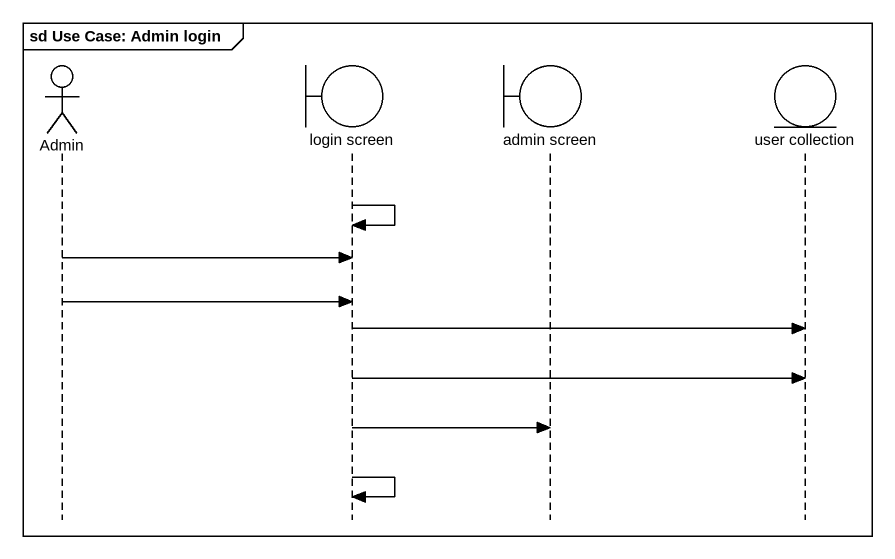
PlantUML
@startuml
mainframe sd Use Case: Admin login
hide footbox
actor Admin
boundary "login screen" as login_screen
boundary "admin screen" as admin_screen
entity "user collection" as user_collection

login_screen -> login_screen
Admin -> login_screen
Admin -> login_screen
login_screen -> user_collection
login_screen -> user_collection
login_screen -> admin_screen
login_screen -> login_screen
@enduml
